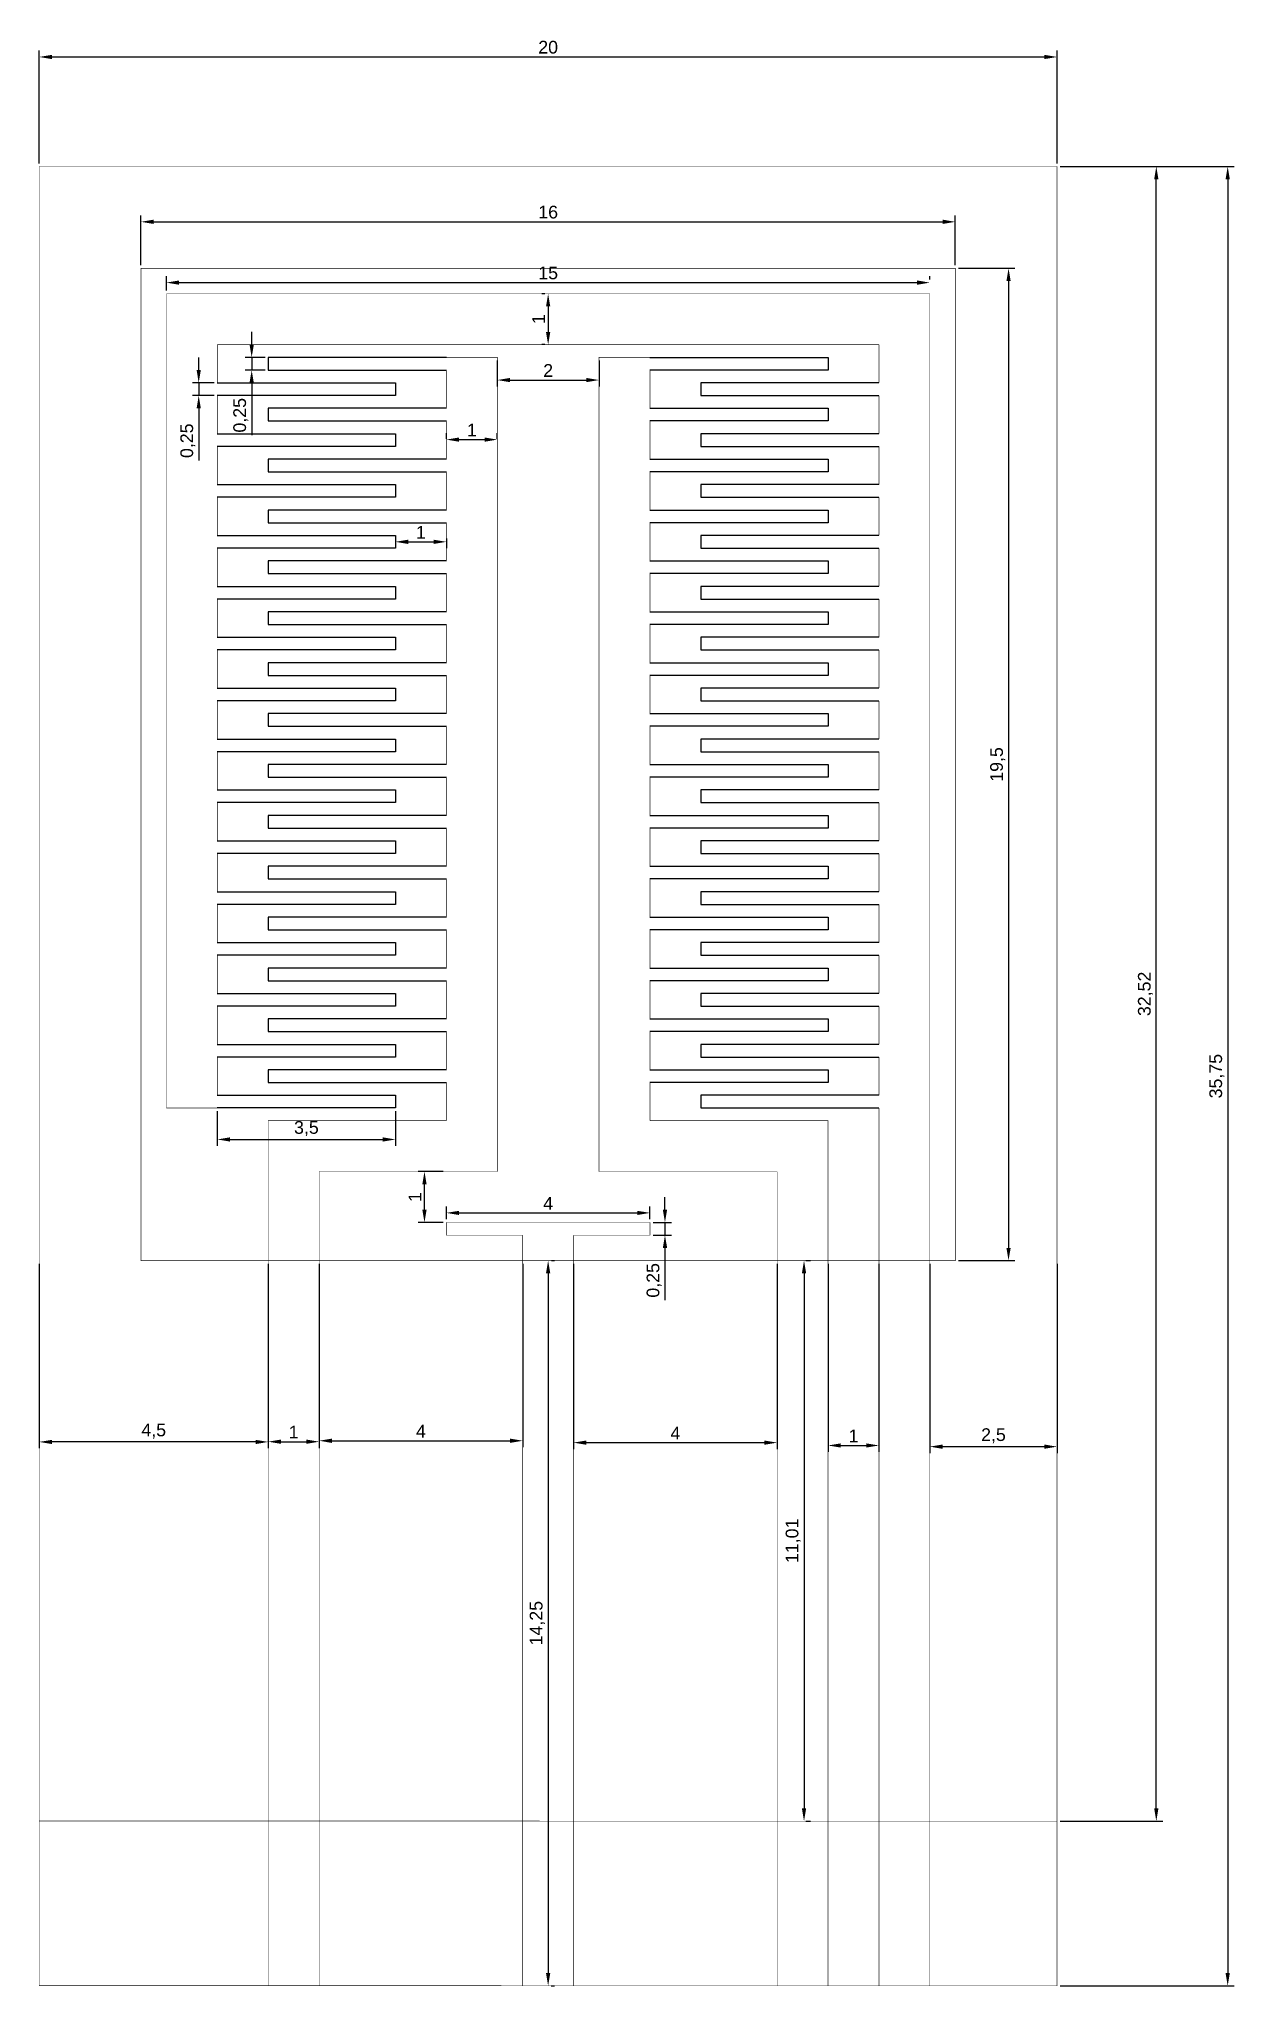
# Model space of a CAD drawing. Header units: millimetres. Extents: x 0 to 23.5, y 0 to 38.3.
import ezdxf

# ---------------------------------------------------------------- set-up
doc = ezdxf.new("R2010")
doc.units = ezdxf.units.MM
doc.layers.get('0').update_dxf_attribs({"color": 255})
for name, color, linetype in [('Ag', 1, 'Continuous'), ('carbon', 2, 'Continuous'), ('substrate', 170, 'Continuous'), ('waterproof', 92, 'Continuous'), ('wire', 4, 'Continuous')]:
    doc.layers.add(name, color=color, linetype=linetype)
doc.styles.get("Standard").update_dxf_attribs({"font": 'arial.ttf'})
doc.dimstyles.new('ISO-25', dxfattribs={"dimtxt": 2.5, "dimasz": 2.5, "dimexe": 1.25, "dimexo": 0.625, "dimtad": 1, "dimtxsty": 'Standard', "dimcen": 2.5, "dimadec": 0, "dimazin": 0, "dimtfac": 1, "dimtmove": 0, "dimatfit": 3, "dimfxl": 1, "dimarcsym": 0})
doc.dimstyles.new('副本 ISO-25', dxfattribs={"dimtxt": 0.25, "dimasz": 0.25, "dimexe": 0.125, "dimexo": 0.0625, "dimgap": 0.0625, "dimtad": 1, "dimtxsty": 'Standard', "dimcen": 0.25, "dimadec": 0, "dimazin": 0, "dimtfac": 1, "dimtmove": 0, "dimatfit": 3, "dimfxl": 1, "dimarcsym": 0})

# ---------------------------------------------------------------- blocks, each defined once
blk = doc.blocks.new('*U13')
at = {"layer": 'carbon'}
for p, q in [((1.75, 0.125), (-1.75, 0.125)), ((-1.75, 0.125), (-1.75, -0.125)), ((-1.75, -0.125), (1.75, -0.125))]:
    blk.add_line(p, q, dxfattribs=at)
blk = doc.blocks.new('*U14')
at = {"layer": 'carbon', "color": 0, "linetype": 'ByBlock', "lineweight": -2, "transparency": 16777216}
for p in [(0, 0), (0, -1), (0, -2), (0, -3), (0, -4), (0, -5), (0, -6), (0, -7), (0, -8), (0, -9), (0, -10), (0, -11), (0, -12), (0, -13), (0, -14)]:
    blk.add_blockref('*U13', p, dxfattribs=at)
blk = doc.blocks.new('*U15')
at = {"layer": 'carbon'}
for p, q in [((-1.75, 0.125), (1.75, 0.125)), ((1.75, 0.125), (1.75, -0.125)), ((1.75, -0.125), (-1.75, -0.125))]:
    blk.add_line(p, q, dxfattribs=at)
blk = doc.blocks.new('*U16')
at = {"layer": 'carbon', "color": 0, "linetype": 'ByBlock', "lineweight": -2, "transparency": 16777216}
for p in [(0, 0), (0, -1), (0, -2), (0, -3), (0, -4), (0, -5), (0, -6), (0, -7), (0, -8), (0, -9), (0, -10), (0, -11), (0, -12), (0, -13), (0, -14)]:
    blk.add_blockref('*U15', p, dxfattribs=at)
blk = doc.blocks.new('*U17')
at = {"layer": 'carbon'}
for p, q in [((1.75, 0.125), (-1.75, 0.125)), ((-1.75, 0.125), (-1.75, -0.125)), ((-1.75, -0.125), (1.75, -0.125))]:
    blk.add_line(p, q, dxfattribs=at)
blk = doc.blocks.new('*U19')
at = {"layer": 'carbon', "color": 0, "linetype": 'ByBlock', "lineweight": -2, "transparency": 16777216}
for p in [(0, 0), (0, -1), (0, -2), (0, -3), (0, -4), (0, -5), (0, -6), (0, -7), (0, -8), (0, -9), (0, -10), (0, -11), (0, -12), (0, -13), (0, -14)]:
    blk.add_blockref('*U17', p, dxfattribs=at)
blk = doc.blocks.new('*U20')
at = {"layer": 'carbon'}
for p, q in [((-1.75, 0.125), (1.75, 0.125)), ((1.75, 0.125), (1.75, -0.125)), ((1.75, -0.125), (-1.75, -0.125))]:
    blk.add_line(p, q, dxfattribs=at)
blk = doc.blocks.new('*U21')
at = {"layer": 'carbon', "color": 0, "linetype": 'ByBlock', "lineweight": -2, "transparency": 16777216}
for p in [(0, 0), (0, -1), (0, -2), (0, -3), (0, -4), (0, -5), (0, -6), (0, -7), (0, -8), (0, -9), (0, -10), (0, -11), (0, -12), (0, -13), (0, -14)]:
    blk.add_blockref('*U20', p, dxfattribs=at)
blk = doc.blocks.new('*D26')
at = {"color": 0, "lineweight": -2, "transparency": 16777216}
for p, q in [((9, 31.937), (9, 31.428)), ((11, 31.937), (11, 31.428)), ((9.25, 31.553), (10.75, 31.553))]:
    blk.add_line(p, q, dxfattribs=at)
at = {"color": 0, "transparency": 16777216}
for points in [[(9.25, 31.595), (9.25, 31.512), (9, 31.553)], [(10.75, 31.595), (10.75, 31.512), (11, 31.553)]]:
    blk.add_solid(points, dxfattribs=at)
at = {"layer": 'Defpoints', "color": 0, "transparency": 16777216}
for p in [(9, 31.999), (11, 31.999), (11, 31.553)]:
    blk.add_point(p, dxfattribs=at)
at = {"color": 0, "transparency": 16777216, "insert": (10, 31.741), "char_height": 0.25, "attachment_point": 5}
blk.add_mtext('2', dxfattribs=at)
blk = doc.blocks.new('*D27')
at = {"color": 0, "lineweight": -2, "transparency": 16777216}
for p, q in [((8, 30.395), (8, 30.508)), ((8.25, 30.383), (8.75, 30.383)), ((9, 30.395), (9, 30.508))]:
    blk.add_line(p, q, dxfattribs=at)
at = {"color": 0, "transparency": 16777216}
for points in [[(8.25, 30.425), (8.25, 30.341), (8, 30.383)], [(8.75, 30.425), (8.75, 30.341), (9, 30.383)]]:
    blk.add_solid(points, dxfattribs=at)
at = {"layer": 'Defpoints', "color": 0, "transparency": 16777216}
for p in [(8, 30.332), (9, 30.383), (9, 30.332)]:
    blk.add_point(p, dxfattribs=at)
at = {"color": 0, "transparency": 16777216, "insert": (8.5, 30.571), "char_height": 0.25, "attachment_point": 5}
blk.add_mtext('1', dxfattribs=at)
blk = doc.blocks.new('*D28')
at = {"color": 0, "lineweight": -2, "transparency": 16777216}
for p, q in [((9.938, 33.249), (9.875, 33.249)), ((10, 32.999), (10, 32.499)), ((9.938, 32.249), (9.875, 32.249))]:
    blk.add_line(p, q, dxfattribs=at)
at = {"color": 0, "transparency": 16777216}
for points in [[(9.958, 32.999), (10.042, 32.999), (10, 33.249)], [(9.958, 32.499), (10.042, 32.499), (10, 32.249)]]:
    blk.add_solid(points, dxfattribs=at)
at = {"layer": 'Defpoints', "color": 0, "transparency": 16777216}
for p in [(10, 33.249), (10, 32.249), (10, 32.249)]:
    blk.add_point(p, dxfattribs=at)
at = {"color": 0, "transparency": 16777216, "insert": (9.812, 32.749), "char_height": 0.25, "attachment_point": 5, "rotation": 90}
blk.add_mtext('1', dxfattribs=at)
blk = doc.blocks.new('*D29')
at = {"color": 0, "lineweight": -2, "transparency": 16777216}
for p, q in [((3.134, 31.749), (3.134, 31.999)), ((3.438, 31.499), (3.009, 31.499)), ((3.134, 31.499), (3.134, 31.249)), ((3.438, 31.249), (3.009, 31.249)), ((3.134, 30.999), (3.134, 29.973))]:
    blk.add_line(p, q, dxfattribs=at)
at = {"color": 0, "transparency": 16777216}
for points in [[(3.093, 31.749), (3.176, 31.749), (3.134, 31.499)], [(3.093, 30.999), (3.176, 30.999), (3.134, 31.249)]]:
    blk.add_solid(points, dxfattribs=at)
at = {"layer": 'Defpoints', "color": 0, "transparency": 16777216}
for p in [(3.5, 31.499), (3.134, 31.249), (3.5, 31.249)]:
    blk.add_point(p, dxfattribs=at)
at = {"color": 0, "transparency": 16777216, "insert": (2.922, 30.361), "char_height": 0.25, "attachment_point": 5, "rotation": 90}
blk.add_mtext('0,25', dxfattribs=at)
blk = doc.blocks.new('*D30')
at = {"color": 0, "lineweight": -2, "transparency": 16777216}
for p, q in [((4.175, 32.249), (4.175, 32.499)), ((4.438, 31.999), (4.05, 31.999)), ((4.175, 31.999), (4.175, 31.749)), ((4.438, 31.749), (4.05, 31.749)), ((4.175, 31.499), (4.175, 30.473))]:
    blk.add_line(p, q, dxfattribs=at)
at = {"color": 0, "transparency": 16777216}
for points in [[(4.133, 32.249), (4.217, 32.249), (4.175, 31.999)], [(4.133, 31.499), (4.217, 31.499), (4.175, 31.749)]]:
    blk.add_solid(points, dxfattribs=at)
at = {"layer": 'Defpoints', "color": 0, "transparency": 16777216}
for p in [(4.5, 31.999), (4.175, 31.749), (4.5, 31.749)]:
    blk.add_point(p, dxfattribs=at)
at = {"color": 0, "transparency": 16777216, "insert": (3.962, 30.861), "char_height": 0.25, "attachment_point": 5, "rotation": 90}
blk.add_mtext('0,25', dxfattribs=at)
blk = doc.blocks.new('*D31')
at = {"color": 0, "lineweight": -2, "transparency": 16777216}
for p, q in [((7, 28.437), (7, 28.249)), ((7.25, 28.374), (7.75, 28.374)), ((8, 28.437), (8, 28.249))]:
    blk.add_line(p, q, dxfattribs=at)
at = {"color": 0, "transparency": 16777216}
for points in [[(7.25, 28.416), (7.25, 28.332), (7, 28.374)], [(7.75, 28.416), (7.75, 28.332), (8, 28.374)]]:
    blk.add_solid(points, dxfattribs=at)
at = {"layer": 'Defpoints', "color": 0, "transparency": 16777216}
for p in [(7, 28.499), (8, 28.499), (8, 28.374)]:
    blk.add_point(p, dxfattribs=at)
at = {"color": 0, "transparency": 16777216, "insert": (7.5, 28.562), "char_height": 0.25, "attachment_point": 5}
blk.add_mtext('1', dxfattribs=at)
blk = doc.blocks.new('*D32')
at = {"color": 0, "lineweight": -2, "transparency": 16777216}
for p, q in [((0, 35.812), (0, 38.027)), ((0.25, 37.902), (19.75, 37.902)), ((20, 35.812), (20, 38.027))]:
    blk.add_line(p, q, dxfattribs=at)
at = {"color": 0, "transparency": 16777216}
for points in [[(0.25, 37.944), (0.25, 37.861), (0, 37.902)], [(19.75, 37.944), (19.75, 37.861), (20, 37.902)]]:
    blk.add_solid(points, dxfattribs=at)
at = {"layer": 'Defpoints', "color": 0, "transparency": 16777216}
for p in [(20, 37.902), (0, 35.749), (20, 35.749)]:
    blk.add_point(p, dxfattribs=at)
at = {"color": 0, "transparency": 16777216, "insert": (10, 38.093), "char_height": 0.25, "attachment_point": 5}
blk.add_mtext('20', dxfattribs=at)
blk = doc.blocks.new('*D33')
at = {"color": 0, "lineweight": -2, "transparency": 16777216}
for p, q in [((20.063, 35.749), (23.477, 35.749)), ((23.352, 35.499), (23.352, 0.248)), ((20.063, -0.002), (23.477, -0.002))]:
    blk.add_line(p, q, dxfattribs=at)
at = {"color": 0, "transparency": 16777216}
for points in [[(23.311, 35.499), (23.394, 35.499), (23.352, 35.749)], [(23.311, 0.248), (23.394, 0.248), (23.352, -0.002)]]:
    blk.add_solid(points, dxfattribs=at)
at = {"layer": 'Defpoints', "color": 0, "transparency": 16777216}
for p in [(20, 35.749), (20, -0.002), (23.352, -0.002)]:
    blk.add_point(p, dxfattribs=at)
at = {"color": 0, "transparency": 16777216, "insert": (23.14, 17.874), "char_height": 0.25, "attachment_point": 5, "rotation": 90}
blk.add_mtext('35,75', dxfattribs=at)
blk = doc.blocks.new('*D34')
at = {"color": 0, "lineweight": -2, "transparency": 16777216}
for p, q in [((20.063, 35.749), (22.075, 35.749)), ((21.95, 3.484), (21.95, 35.499)), ((20.063, 3.234), (22.075, 3.234))]:
    blk.add_line(p, q, dxfattribs=at)
at = {"color": 0, "transparency": 16777216}
for points in [[(21.908, 35.499), (21.992, 35.499), (21.95, 35.749)], [(21.908, 3.484), (21.992, 3.484), (21.95, 3.234)]]:
    blk.add_solid(points, dxfattribs=at)
at = {"layer": 'Defpoints', "color": 0, "transparency": 16777216}
for p in [(20, 35.749), (21.95, 35.749), (20, 3.234)]:
    blk.add_point(p, dxfattribs=at)
at = {"color": 0, "transparency": 16777216, "insert": (21.737, 19.491), "char_height": 0.25, "attachment_point": 5, "rotation": 90}
blk.add_mtext('32,52', dxfattribs=at)
blk = doc.blocks.new('*D35')
at = {"color": 0, "lineweight": -2, "transparency": 16777216}
for p, q in [((18.063, 33.749), (19.171, 33.749)), ((19.046, 33.499), (19.046, 14.499)), ((18.063, 14.249), (19.171, 14.249))]:
    blk.add_line(p, q, dxfattribs=at)
at = {"color": 0, "transparency": 16777216}
for points in [[(19.005, 33.499), (19.088, 33.499), (19.046, 33.749)], [(19.005, 14.499), (19.088, 14.499), (19.046, 14.249)]]:
    blk.add_solid(points, dxfattribs=at)
at = {"layer": 'Defpoints', "color": 0, "transparency": 16777216}
for p in [(18, 33.749, 1), (18, 14.249, 1), (19.046, 14.249)]:
    blk.add_point(p, dxfattribs=at)
at = {"color": 0, "transparency": 16777216, "insert": (18.834, 23.999), "char_height": 0.25, "attachment_point": 5, "rotation": 90}
blk.add_mtext('19,5', dxfattribs=at)
blk = doc.blocks.new('*D36')
at = {"color": 0, "lineweight": -2, "transparency": 16777216}
for p, q in [((2, 33.812), (2, 34.788)), ((2.25, 34.663), (17.75, 34.663)), ((18, 33.812), (18, 34.788))]:
    blk.add_line(p, q, dxfattribs=at)
at = {"color": 0, "transparency": 16777216}
for points in [[(2.25, 34.705), (2.25, 34.621), (2, 34.663)], [(17.75, 34.705), (17.75, 34.621), (18, 34.663)]]:
    blk.add_solid(points, dxfattribs=at)
at = {"layer": 'Defpoints', "color": 0, "transparency": 16777216}
for p in [(18, 34.663), (2, 33.749, 1), (18, 33.749, 1)]:
    blk.add_point(p, dxfattribs=at)
at = {"color": 0, "transparency": 16777216, "insert": (10, 34.853), "char_height": 0.25, "attachment_point": 5}
blk.add_mtext('16', dxfattribs=at)
blk = doc.blocks.new('*D37')
at = {"color": 0, "lineweight": -2, "transparency": 16777216}
for p, q in [((2.5, 33.312), (2.5, 33.593)), ((2.75, 33.468), (17.25, 33.468)), ((17.5, 33.53), (17.5, 33.593))]:
    blk.add_line(p, q, dxfattribs=at)
at = {"color": 0, "transparency": 16777216}
for points in [[(2.75, 33.51), (2.75, 33.426), (2.5, 33.468)], [(17.25, 33.51), (17.25, 33.426), (17.5, 33.468)]]:
    blk.add_solid(points, dxfattribs=at)
at = {"layer": 'Defpoints', "color": 0, "transparency": 16777216}
for p in [(17.5, 33.468), (17.5, 33.468), (2.5, 33.249)]:
    blk.add_point(p, dxfattribs=at)
at = {"color": 0, "transparency": 16777216, "insert": (10, 33.658), "char_height": 0.25, "attachment_point": 5}
blk.add_mtext('15', dxfattribs=at)
blk = doc.blocks.new('*D38')
at = {"color": 0, "lineweight": -2, "transparency": 16777216}
for p, q in [((8, 15.062), (8, 15.312)), ((12, 15.062), (12, 15.312)), ((8.25, 15.187), (11.75, 15.187))]:
    blk.add_line(p, q, dxfattribs=at)
at = {"color": 0, "transparency": 16777216}
for points in [[(8.25, 15.228), (8.25, 15.145), (8, 15.187)], [(11.75, 15.228), (11.75, 15.145), (12, 15.187)]]:
    blk.add_solid(points, dxfattribs=at)
at = {"layer": 'Defpoints', "color": 0, "transparency": 16777216}
for p in [(8, 14.999), (12, 15.187), (12, 14.999)]:
    blk.add_point(p, dxfattribs=at)
at = {"color": 0, "transparency": 16777216, "insert": (10, 15.374), "char_height": 0.25, "attachment_point": 5}
blk.add_mtext('4', dxfattribs=at)
blk = doc.blocks.new('*D39')
at = {"color": 0, "lineweight": -2, "transparency": 16777216}
for p, q in [((12.296, 15.249), (12.296, 15.499)), ((12.063, 14.999), (12.421, 14.999)), ((12.296, 14.999), (12.296, 14.749)), ((12.063, 14.749), (12.421, 14.749)), ((12.296, 14.499), (12.296, 13.473))]:
    blk.add_line(p, q, dxfattribs=at)
at = {"color": 0, "transparency": 16777216}
for points in [[(12.254, 15.249), (12.338, 15.249), (12.296, 14.999)], [(12.254, 14.499), (12.338, 14.499), (12.296, 14.749)]]:
    blk.add_solid(points, dxfattribs=at)
at = {"layer": 'Defpoints', "color": 0, "transparency": 16777216}
for p in [(12, 14.999), (12, 14.749), (12.296, 14.749)]:
    blk.add_point(p, dxfattribs=at)
at = {"color": 0, "transparency": 16777216, "insert": (12.083, 13.861), "char_height": 0.25, "attachment_point": 5, "rotation": 90}
blk.add_mtext('0,25', dxfattribs=at)
blk = doc.blocks.new('*D40')
at = {"color": 0, "lineweight": -2, "transparency": 16777216}
for p, q in [((7.938, 15.999), (7.445, 15.999)), ((7.57, 15.249), (7.57, 15.749)), ((7.938, 14.999), (7.445, 14.999))]:
    blk.add_line(p, q, dxfattribs=at)
at = {"color": 0, "transparency": 16777216}
for points in [[(7.528, 15.749), (7.612, 15.749), (7.57, 15.999)], [(7.528, 15.249), (7.612, 15.249), (7.57, 14.999)]]:
    blk.add_solid(points, dxfattribs=at)
at = {"layer": 'Defpoints', "color": 0, "transparency": 16777216}
for p in [(7.57, 15.999), (8, 15.999), (8, 14.999)]:
    blk.add_point(p, dxfattribs=at)
at = {"color": 0, "transparency": 16777216, "insert": (7.382, 15.499), "char_height": 0.25, "attachment_point": 5, "rotation": 90}
blk.add_mtext('1', dxfattribs=at)
blk = doc.blocks.new('*D41')
at = {"color": 0, "lineweight": -2, "transparency": 16777216}
for p, q in [((3.5, 17.187), (3.5, 16.505)), ((7, 17.187), (7, 16.505)), ((3.75, 16.63), (6.75, 16.63))]:
    blk.add_line(p, q, dxfattribs=at)
at = {"color": 0, "transparency": 16777216}
for points in [[(3.75, 16.672), (3.75, 16.588), (3.5, 16.63)], [(6.75, 16.672), (6.75, 16.588), (7, 16.63)]]:
    blk.add_solid(points, dxfattribs=at)
at = {"layer": 'Defpoints', "color": 0, "transparency": 16777216}
for p in [(3.5, 17.249), (7, 17.249), (7, 16.63)]:
    blk.add_point(p, dxfattribs=at)
at = {"color": 0, "transparency": 16777216, "insert": (5.25, 16.843), "char_height": 0.25, "attachment_point": 5}
blk.add_mtext('3,5', dxfattribs=at)
blk = doc.blocks.new('*D42')
at = {"color": 0, "lineweight": -2, "transparency": 16777216}
for p, q in [((4.5, 14.187), (4.5, 10.566)), ((5.5, 14.187), (5.5, 10.566)), ((4.75, 10.691), (5.25, 10.691))]:
    blk.add_line(p, q, dxfattribs=at)
at = {"color": 0, "transparency": 16777216}
for points in [[(4.75, 10.732), (4.75, 10.649), (4.5, 10.691)], [(5.25, 10.732), (5.25, 10.649), (5.5, 10.691)]]:
    blk.add_solid(points, dxfattribs=at)
at = {"layer": 'Defpoints', "color": 0, "transparency": 16777216}
for p in [(4.5, 14.249), (5.5, 14.249), (5.5, 10.691)]:
    blk.add_point(p, dxfattribs=at)
at = {"color": 0, "transparency": 16777216, "insert": (5, 10.879), "char_height": 0.25, "attachment_point": 5}
blk.add_mtext('1', dxfattribs=at)
blk = doc.blocks.new('*D43')
at = {"color": 0, "lineweight": -2, "transparency": 16777216}
for p, q in [((5.5, 14.187), (5.5, 10.584)), ((9.5, 14.187), (9.5, 10.584)), ((5.75, 10.709), (9.25, 10.709))]:
    blk.add_line(p, q, dxfattribs=at)
at = {"color": 0, "transparency": 16777216}
for points in [[(5.75, 10.751), (5.75, 10.667), (5.5, 10.709)], [(9.25, 10.751), (9.25, 10.667), (9.5, 10.709)]]:
    blk.add_solid(points, dxfattribs=at)
at = {"layer": 'Defpoints', "color": 0, "transparency": 16777216}
for p in [(5.5, 14.249), (9.5, 14.249), (9.5, 10.709)]:
    blk.add_point(p, dxfattribs=at)
at = {"color": 0, "transparency": 16777216, "insert": (7.5, 10.897), "char_height": 0.25, "attachment_point": 5}
blk.add_mtext('4', dxfattribs=at)
blk = doc.blocks.new('*D44')
at = {"color": 0, "lineweight": -2, "transparency": 16777216}
for p, q in [((10.5, 14.187), (10.5, 10.547)), ((14.5, 14.187), (14.5, 10.547)), ((10.75, 10.672), (14.25, 10.672))]:
    blk.add_line(p, q, dxfattribs=at)
at = {"color": 0, "transparency": 16777216}
for points in [[(10.75, 10.714), (10.75, 10.63), (10.5, 10.672)], [(14.25, 10.714), (14.25, 10.63), (14.5, 10.672)]]:
    blk.add_solid(points, dxfattribs=at)
at = {"layer": 'Defpoints', "color": 0, "transparency": 16777216}
for p in [(10.5, 14.249), (14.5, 14.249), (14.5, 10.672)]:
    blk.add_point(p, dxfattribs=at)
at = {"color": 0, "transparency": 16777216, "insert": (12.5, 10.859), "char_height": 0.25, "attachment_point": 5}
blk.add_mtext('4', dxfattribs=at)
blk = doc.blocks.new('*D45')
at = {"color": 0, "lineweight": -2, "transparency": 16777216}
for p, q in [((15.5, 14.187), (15.5, 10.491)), ((16.5, 14.187), (16.5, 10.491)), ((15.75, 10.616), (16.25, 10.616))]:
    blk.add_line(p, q, dxfattribs=at)
at = {"color": 0, "transparency": 16777216}
for points in [[(15.75, 10.658), (15.75, 10.575), (15.5, 10.616)], [(16.25, 10.658), (16.25, 10.575), (16.5, 10.616)]]:
    blk.add_solid(points, dxfattribs=at)
at = {"layer": 'Defpoints', "color": 0, "transparency": 16777216}
for p in [(15.5, 14.249), (16.5, 14.249), (16.5, 10.616)]:
    blk.add_point(p, dxfattribs=at)
at = {"color": 0, "transparency": 16777216, "insert": (16, 10.804), "char_height": 0.25, "attachment_point": 5}
blk.add_mtext('1', dxfattribs=at)
blk = doc.blocks.new('*D46')
at = {"color": 0, "lineweight": -2, "transparency": 16777216}
for p, q in [((17.5, 14.187), (17.5, 10.468)), ((20, 14.187), (20, 10.468)), ((17.75, 10.593), (19.75, 10.593))]:
    blk.add_line(p, q, dxfattribs=at)
at = {"color": 0, "transparency": 16777216}
for points in [[(17.75, 10.635), (17.75, 10.551), (17.5, 10.593)], [(19.75, 10.635), (19.75, 10.551), (20, 10.593)]]:
    blk.add_solid(points, dxfattribs=at)
at = {"layer": 'Defpoints', "color": 0, "transparency": 16777216}
for p in [(17.5, 14.249), (20, 14.249), (20, 10.593)]:
    blk.add_point(p, dxfattribs=at)
at = {"color": 0, "transparency": 16777216, "insert": (18.75, 10.806), "char_height": 0.25, "attachment_point": 5}
blk.add_mtext('2,5', dxfattribs=at)
blk = doc.blocks.new('*D47')
at = {"color": 0, "lineweight": -2, "transparency": 16777216}
for p, q in [((0, 14.187), (0, 10.561)), ((4.5, 14.187), (4.5, 10.561)), ((4.25, 10.686), (0.25, 10.686))]:
    blk.add_line(p, q, dxfattribs=at)
at = {"color": 0, "transparency": 16777216}
for points in [[(0.25, 10.727), (0.25, 10.644), (0, 10.686)], [(4.25, 10.727), (4.25, 10.644), (4.5, 10.686)]]:
    blk.add_solid(points, dxfattribs=at)
at = {"layer": 'Defpoints', "color": 0, "transparency": 16777216}
for p in [(0, 14.249), (4.5, 14.249), (0, 10.686)]:
    blk.add_point(p, dxfattribs=at)
at = {"color": 0, "transparency": 16777216, "insert": (2.25, 10.898), "char_height": 0.25, "attachment_point": 5}
blk.add_mtext('4,5', dxfattribs=at)
blk = doc.blocks.new('*D48')
at = {"color": 0, "lineweight": -2, "transparency": 16777216}
for p, q in [((10.063, 14.249), (10.125, 14.249)), ((10, 13.999), (10, 0.249)), ((10.061, -0.001), (10.125, -0.001))]:
    blk.add_line(p, q, dxfattribs=at)
at = {"color": 0, "transparency": 16777216}
for points in [[(9.958, 13.999), (10.042, 13.999), (10, 14.249)], [(9.958, 0.249), (10.042, 0.249), (10, -0.001)]]:
    blk.add_solid(points, dxfattribs=at)
at = {"layer": 'Defpoints', "color": 0, "transparency": 16777216}
for p in [(10, 14.249), (9.999, -0.001), (10, -0.001)]:
    blk.add_point(p, dxfattribs=at)
at = {"color": 0, "transparency": 16777216, "insert": (9.787, 7.124), "char_height": 0.25, "attachment_point": 5, "rotation": 90}
blk.add_mtext('14,25', dxfattribs=at)
blk = doc.blocks.new('*D49')
at = {"color": 0, "lineweight": -2, "transparency": 16777216}
for p, q in [((15.063, 14.249), (15.153, 14.249)), ((15.028, 13.999), (15.028, 3.484)), ((15.061, 3.234), (15.153, 3.234))]:
    blk.add_line(p, q, dxfattribs=at)
at = {"color": 0, "transparency": 16777216}
for points in [[(14.986, 13.999), (15.07, 13.999), (15.028, 14.249)], [(14.986, 3.484), (15.07, 3.484), (15.028, 3.234)]]:
    blk.add_solid(points, dxfattribs=at)
at = {"layer": 'Defpoints', "color": 0, "transparency": 16777216}
for p in [(15, 14.249), (14.999, 3.234), (15.028, 3.234)]:
    blk.add_point(p, dxfattribs=at)
at = {"color": 0, "transparency": 16777216, "insert": (14.815, 8.742), "char_height": 0.25, "attachment_point": 5, "rotation": 90}
blk.add_mtext('11,01', dxfattribs=at)

msp = doc.modelspace()

# ---------------------------------------------------------------- linework, layer by layer
at = {"layer": 'Ag', "const_width": 0.01}
for points in [[(10.5, 14.749), (12, 14.749), (12, 14.999), (8, 14.999), (8, 14.749), (9.5, 14.749)], [(9.5, 14.249), (9.5, 14.749)], [(10.5, 14.749), (10.5, 14.249)], [(9.5, 14.249), (10.5, 14.249)]]:
    msp.add_lwpolyline(points, dxfattribs=at)
at = {"layer": 'carbon'}
msp.add_line((4.5, 15.999), (4.5, 15.999), dxfattribs=at)
at = {"layer": 'carbon', "const_width": 0.01}
msp.add_lwpolyline([(0, 0), (20, -0.002), (20, 35.749), (0, 35.749)], close=True, dxfattribs=at)
msp.add_lwpolyline([(0, 0), (20, -0.002), (20, 35.749), (0, 35.749)], close=True, dxfattribs=at)
msp.add_lwpolyline([(0, 0), (20, -0.002), (20, 35.749), (0, 35.749)], close=True, dxfattribs=at)
msp.add_lwpolyline([(0, 0), (20, -0.002), (20, 35.749), (0, 35.749)], close=True, dxfattribs=at)
msp.add_lwpolyline([(0, 0), (20, -0.002), (20, 35.749), (0, 35.749)], close=True, dxfattribs=at)
for points in [[(17.5, 32.249), (17.5, 33.249), (2.5, 33.249), (2.5, 32.249)], [(2.5, 32.249), (2.5, 17.249), (3.5, 17.249)], [(3.5, 31.499), (3.5, 32.249)], [(3.5, 32.249), (16.5, 32.249)], [(16.5, 31.499), (16.5, 32.249)], [(17.5, 32.249), (17.5, 14.249)], [(8, 15.999), (9, 15.999), (9, 31.999), (8, 31.999)], [(12, 15.999), (11, 15.999), (11, 31.999), (12, 31.999)], [(8, 31.749), (8, 30.999)], [(12, 31.749), (12, 30.999)], [(3.5, 30.499), (3.5, 31.249)], [(16.5, 30.499), (16.5, 31.249)], [(8, 30.749), (8, 29.999)], [(12, 30.749), (12, 29.999)], [(3.5, 29.499), (3.5, 30.249)], [(16.5, 29.499), (16.5, 30.249)], [(8, 29.749), (8, 28.999)], [(12, 29.749), (12, 28.999)], [(3.5, 28.499), (3.5, 29.249)], [(16.5, 28.499), (16.5, 29.249)], [(8, 28.749), (8, 27.999)], [(12, 28.749), (12, 27.999)], [(3.5, 27.499), (3.5, 28.249)], [(16.5, 27.499), (16.5, 28.249)], [(8, 27.749), (8, 26.999)], [(12, 27.749), (12, 26.999)], [(3.5, 26.499), (3.5, 27.249)], [(16.5, 26.499), (16.5, 27.249)], [(8, 26.749), (8, 25.999)], [(12, 26.749), (12, 25.999)], [(3.5, 25.499), (3.5, 26.249)], [(16.5, 25.499), (16.5, 26.249)], [(8, 25.749), (8, 24.999)], [(12, 25.749), (12, 24.999)], [(3.5, 24.499), (3.5, 25.249)], [(16.5, 24.499), (16.5, 25.249)], [(8, 24.749), (8, 23.999)], [(12, 24.749), (12, 23.999)], [(3.5, 23.499), (3.5, 24.249)], [(16.5, 23.499), (16.5, 24.249)], [(8, 23.749), (8, 22.999)], [(12, 23.749), (12, 22.999)], [(3.5, 22.499), (3.5, 23.249)], [(16.5, 22.499), (16.5, 23.249)], [(8, 22.749), (8, 21.999)], [(12, 22.749), (12, 21.999)], [(3.5, 21.499), (3.5, 22.249)], [(16.5, 21.499), (16.5, 22.249)], [(8, 21.749), (8, 20.999)], [(12, 21.749), (12, 20.999)], [(3.5, 20.499), (3.5, 21.249)], [(16.5, 20.499), (16.5, 21.249)], [(8, 20.749), (8, 19.999)], [(12, 20.749), (12, 19.999)], [(3.5, 19.499), (3.5, 20.249)], [(16.5, 19.499), (16.5, 20.249)], [(8, 19.749), (8, 18.999)], [(12, 19.749), (12, 18.999)], [(3.5, 18.499), (3.5, 19.249)], [(16.5, 18.499), (16.5, 19.249)], [(8, 18.749), (8, 17.999)], [(12, 18.749), (12, 17.999)], [(3.5, 17.499), (3.5, 18.249)], [(16.5, 17.499), (16.5, 18.249)], [(8, 17.749), (8, 16.999)], [(12, 17.749), (12, 16.999)], [(16.5, 14.249), (16.5, 17.249)], [(8, 16.999), (4.5, 16.999), (4.5, 15.999)], [(12, 16.999), (15.5, 16.999), (15.5, 15.999)], [(4.5, 15.999), (4.5, 14.249)], [(5.5, 15.999), (8, 15.999)], [(5.5, 14.249), (5.5, 15.999)], [(14.5, 15.999), (12, 15.999)], [(14.5, 14.249), (14.5, 15.999)], [(15.5, 15.999), (15.5, 14.249)], [(4.5, 14.249), (5.5, 14.249)], [(14.5, 14.249), (15.5, 14.249)], [(16.5, 14.249), (17.5, 14.249)]]:
    msp.add_lwpolyline(points, dxfattribs=at)
at = {"layer": 'substrate', "const_width": 0.01}
msp.add_lwpolyline([(0, 0), (20, -0.002), (20, 35.749), (0, 35.749)], close=True, dxfattribs=at)
at = {"layer": 'waterproof', "const_width": 0.01}
msp.add_lwpolyline([(0, 3.236), (20, 3.234), (20, 35.749), (0, 35.749)], close=True, dxfattribs=at)
at = {"layer": 'waterproof', "const_width": 0.01, "elevation": 1}
msp.add_lwpolyline([(2, 33.749), (18, 33.749), (18, 14.249), (2, 14.249)], close=True, dxfattribs=at)
at = {"layer": 'wire', "const_width": 0.01}
for points in [[(4.5, 14.249), (5.5, 14.249), (5.5, -0.001), (4.5, -0.001)], [(9.5, 14.249), (10.5, 14.249), (10.5, -0.001), (9.5, -0.001)], [(14.5, 14.249), (15.5, 14.249), (15.5, -0.001), (14.5, -0.001)], [(16.5, 14.249), (17.5, 14.249), (17.5, -0.001), (16.5, -0.001)]]:
    msp.add_lwpolyline(points, close=True, dxfattribs=at)

# ---------------------------------------------------------------- block references
at = {"layer": 'carbon', "xscale": -1}
for name, p in [('*U21', (6.25, 31.874)), ('*U19', (5.25, 31.374))]:
    msp.add_blockref(name, p, dxfattribs=at)
at = {"layer": 'carbon'}
for name, p in [('*U16', (13.75, 31.874)), ('*U14', (14.75, 31.374))]:
    msp.add_blockref(name, p, dxfattribs=at)

# ---------------------------------------------------------------- dimensions: what is measured, and where the dimension line sits
for base, p1, p2, picture, middle in [((20, 37.902), (0, 35.749), (20, 35.749), '*D32', (10, 38.093)), ((18, 34.663), (2, 33.749, 1), (18, 33.749, 1), '*D36', (10, 34.853)), ((17.5, 33.468), (2.5, 33.249), (17.5, 33.468), '*D37', (10, 33.658)), ((8, 28.374), (7, 28.499), (8, 28.499), '*D31', (7.5, 28.562)), ((7, 16.63), (3.5, 17.249), (7, 17.249), '*D41', (5.25, 16.843)), ((12, 15.187), (8, 14.999), (12, 14.999), '*D38', (10, 15.374)), ((0, 10.686), (4.5, 14.249), (0, 14.249), '*D47', (2.25, 10.898)), ((5.5, 10.691), (4.5, 14.249), (5.5, 14.249), '*D42', (5, 10.879)), ((9.5, 10.709), (5.5, 14.249), (9.5, 14.249), '*D43', (7.5, 10.897)), ((14.5, 10.672), (10.5, 14.249), (14.5, 14.249), '*D44', (12.5, 10.859)), ((16.5, 10.616), (15.5, 14.249), (16.5, 14.249), '*D45', (16, 10.804)), ((20, 10.593), (17.5, 14.249), (20, 14.249), '*D46', (18.75, 10.806))]:
    dim = msp.add_linear_dim(base=base, p1=p1, p2=p2, dimstyle='副本 ISO-25')
    dim.commit()
    dim.dimension.update_dxf_attribs({"geometry": picture, "text_midpoint": middle})
for base, p1, p2, picture, middle in [((23.352, -0.002), (20, 35.749), (20, -0.002), '*D33', (23.14, 17.874)), ((21.9501, 35.7491), (20, 3.2338), (20, 35.7491), '*D34', (21.7374, 19.4914)), ((19.046, 14.249), (18, 33.749, 1), (18, 14.249, 1), '*D35', (18.834, 23.999)), ((10, 32.249), (10, 33.249), (10, 32.249), '*D28', (9.812, 32.749)), ((4.175, 31.749), (4.5, 31.999), (4.5, 31.749), '*D30', (3.962, 30.861)), ((3.134, 31.249), (3.5, 31.499), (3.5, 31.249), '*D29', (2.922, 30.361)), ((7.57, 15.999), (8, 14.999), (8, 15.999), '*D40', (7.382, 15.499)), ((12.296, 14.749), (12, 14.999), (12, 14.749), '*D39', (12.083, 13.861)), ((10, -0.001), (10, 14.249), (9.999, -0.001), '*D48', (9.787, 7.124)), ((15.028, 3.2342), (15, 14.2491), (14.999, 3.2342), '*D49', (14.8152, 8.7417))]:
    dim = msp.add_linear_dim(base=base, p1=p1, p2=p2, angle=90, dimstyle='副本 ISO-25')
    dim.commit()
    dim.dimension.update_dxf_attribs({"geometry": picture, "text_midpoint": middle})
dim = msp.add_linear_dim(base=(11, 31.553), p1=(9, 31.999), p2=(11, 31.999), dimstyle='ISO-25', override={"dimtxt": 0.25, "dimasz": 0.25, "dimexe": 0.125, "dimexo": 0.0625, "dimgap": 0.0625})
dim.commit()
dim.dimension.update_dxf_attribs({"geometry": '*D26', "text_midpoint": (10, 31.741)})
dim = msp.add_linear_dim(base=(9, 30.383), p1=(8, 30.332), p2=(9, 30.332), dimstyle='副本 ISO-25', override={"dimgap": 0.0625})
dim.commit()
dim.dimension.update_dxf_attribs({"geometry": '*D27', "text_midpoint": (8.5, 30.383), "dimtype": 160})

doc.saveas('drawing.dxf')
